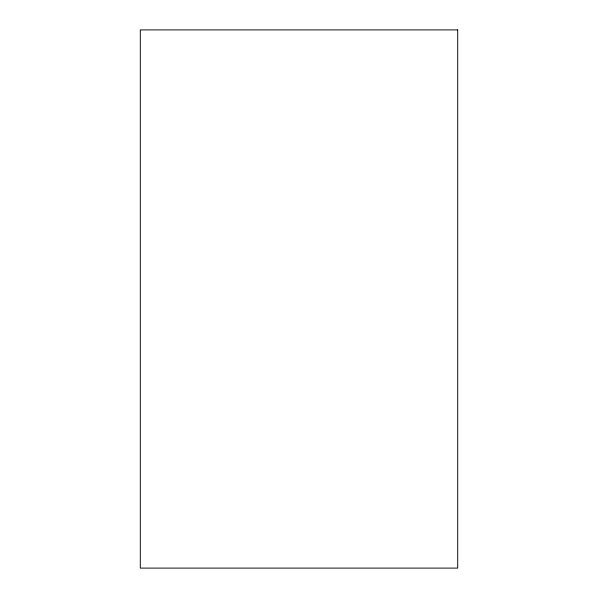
<?xml version="1.0" encoding="UTF-8"?>
<svg xmlns="http://www.w3.org/2000/svg" width="598" height="598" viewBox="0 0 598 598"><rect width="100%" height="100%" fill="white"/><g stroke="black" fill="none" stroke-linecap="round" stroke-linejoin="round"><path stroke-width="0.9" d="M457.702 29.9L140.298 29.9L140.298 568.1L457.702 568.1L457.702 29.9"/></g></svg>
